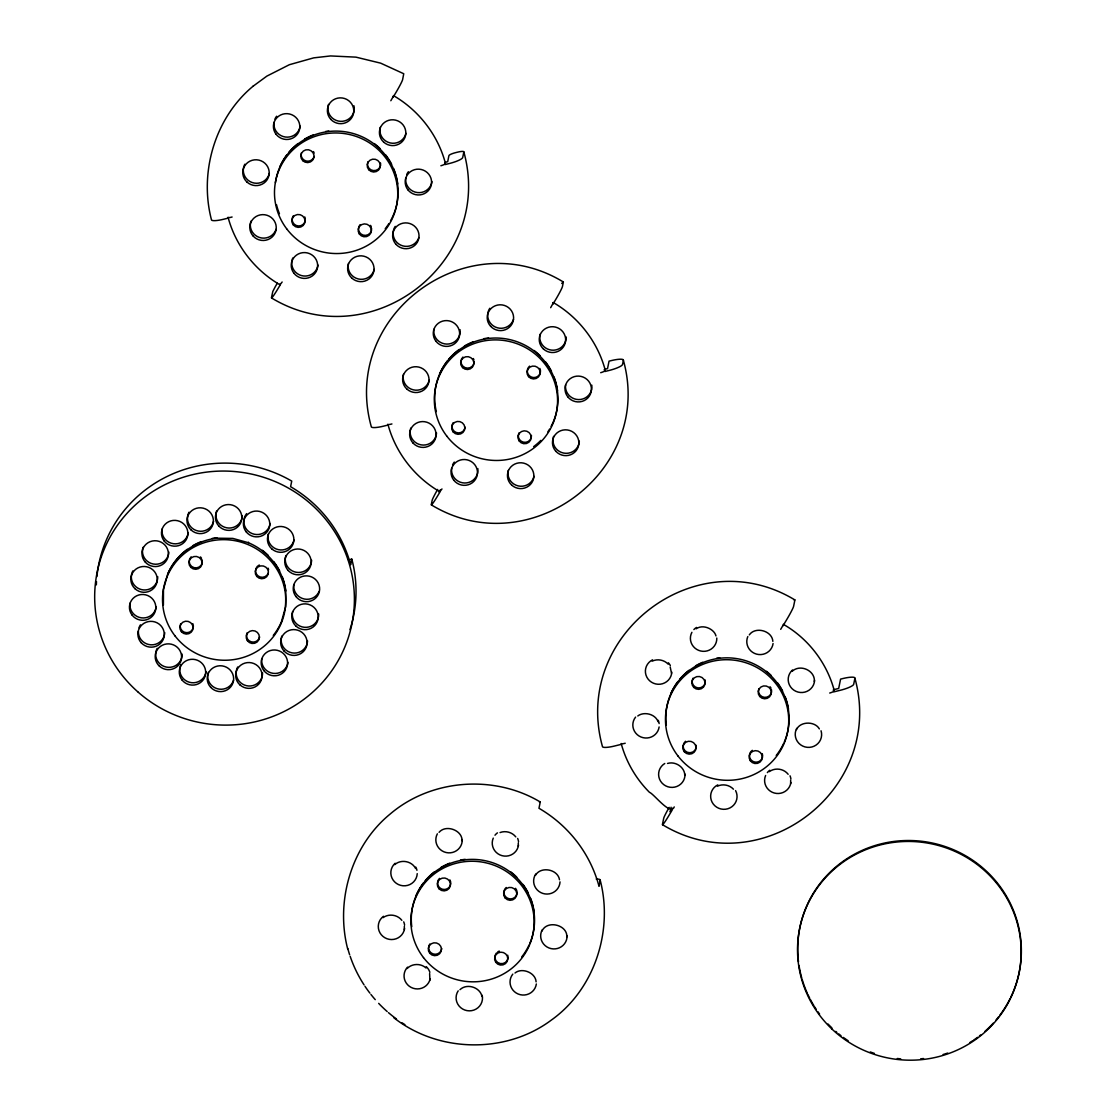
<?xml version="1.0" encoding="UTF-8"?>
<svg xmlns="http://www.w3.org/2000/svg" width="1116" height="1116" viewBox="0 0 1116 1116"><rect width="100%" height="100%" fill="white"/><g stroke="black" fill="none" stroke-linecap="round" stroke-linejoin="round"><path stroke-width="1.5" d="M163.396 605.137L163.466 589.401L167.777 573.791A61.687 60.236 11.5 0 1 187.307 549.295M282.25 576.749A61.687 60.236 11.5 0 1 285.766 590.545L285.612 606.755L281.385 621.905A61.687 60.236 11.5 0 1 273.281 635.423M404.327 929.712L404.341 926.336M518.27 846.291L518.284 842.915M790.644 783.683L790.658 780.307M429.897 980.197L429.618 973.515M167.693 574.266A61.687 60.236 11.5 0 1 216.741 538.205L216.839 537.745A61.687 60.236 11.5 0 0 212.082 538.47M285.668 591.02A61.687 60.236 11.5 0 0 248.352 542.697L248.45 542.223M348.471 559.925L351.791 559.116L350.647 564.724A130 126.917 11.5 0 0 290.592 486.702L291.736 481.094A130 126.917 11.5 0 0 96.897 576.595M445.563 162.225L447.697 161.694L448.925 155.626A6.612 1.283 -15 0 1 453.947 153.101A14.996 2.916 -15 0 1 459.374 151.762A6.612 1.283 -15 0 1 463.838 151.943L462.694 157.551A13.225 2.581 -15 0 1 449.343 163.508L445.089 164.568M605.388 369.159L607.523 368.629L609.043 361.152L611.163 360.635A13.225 2.581 -15 0 1 623.384 360.287L622.519 364.486A13.225 2.581 -15 0 1 609.169 370.442L604.914 371.502M596.237 879.059A15.861 3.083 -15 0 1 600.255 880.329L599.027 886.313A130 126.917 11.5 0 0 538.972 808.277L540.186 802.306A15.861 1.13 -59.8 0 0 539.46 802.404M671.093 807.231L670.144 811.904L672.362 808.207M280.214 283.869L280.088 284.231A12.82 0.99 -58 0 0 280.018 284.817C254.755 270.225 235.56 245.492 228.069 217.257A12.82 2.455 -16.9 0 0 228.166 217.467A4.408 0.837 -16.9 0 0 232.1 217.006M393.237 96.548L390.823 100.733M440.318 490.217L440.039 490.803A12.82 0.99 -58 0 0 439.844 491.751C414.594 477.16 395.385 452.426 387.908 424.192M279.795 285.64L277.577 289.323A13.225 0.935 -59.8 0 1 271.481 297.623L272.806 291.457L275.359 286.547A14.996 1.06 -59.8 0 1 277.34 283.213M393.181 97.12L395.399 93.423A13.225 0.935 -59.8 0 0 402.639 79.529L403.741 73.74L380.654 63.152L355.934 57.139L330.531 55.94L313.708 57.865L289.351 64.714L266.864 76.111L253.123 86.197M438.993 492.086L440.109 490.231M439.62 492.575L437.402 496.257A13.225 0.935 -59.8 0 1 431.306 504.558L432.157 500.345A13.225 0.935 -59.8 0 1 437.653 489.422M553.006 304.054L555.224 300.357A13.225 0.935 -59.8 0 0 562.464 286.463L563.315 282.264A13.225 0.935 -59.8 0 0 561.766 283.52M671.888 810.551L668.568 816.089A13.225 0.935 -59.8 0 1 662.458 824.375L663.699 818.307A13.225 0.935 -59.8 0 1 669.195 807.37M783.041 625.727L786.375 620.189A13.225 0.935 -59.8 0 0 793.615 606.281L794.857 600.213A13.225 0.935 -59.8 0 0 794.243 600.296M550.662 307.681L553.187 303.12A12.82 0.99 -58 0 0 553.285 302.645L553.076 302.673M780.698 629.34L783.111 625.155A12.82 0.99 -58 0 0 783.334 624.318C808.165 638.478 826.872 662.834 834.224 690.441A12.82 2.455 -16.9 0 1 833.945 691.195A4.408 0.837 -16.9 0 1 829.718 693.036M282.139 282.013L280.018 284.817M441.978 488.947L439.844 491.751M674.245 806.924C670.507 816.27 654.032 793.908 649.442 792.304C636.008 778.842 626.118 761.879 621.18 743.493M541.93 931.107C547.133 919.626 567.584 924.941 566.816 936.84M796.489 729.585C800.214 721.159 814.917 721.02 819.353 728.901M535.485 875.279C540.716 865.988 557.916 869.183 559.493 879.743M253.346 86.002C215.095 117.459 199.025 172.045 211.412 219.601A13.225 2.581 -15 0 0 223.632 219.238L227.887 218.192M563.245 281.916C465.414 222.475 340.519 316.093 371.251 426.535A13.225 2.581 -15 0 0 383.458 426.173L387.712 425.126M271.551 297.972C370.359 357.734 494.528 262.818 463.838 151.943M431.39 504.906C529.207 564.333 654.102 470.715 623.384 360.287M540.088 801.888C493.928 774.337 431.027 779.038 390.07 814.108C351.401 845.747 335.288 900.877 347.648 948.823M794.773 599.864C695.645 539.977 571.713 635.325 602.403 746.353A13.225 2.581 -15 0 0 614.609 746.004L620.998 744.428M393.725 1017.653C438.351 1052.862 505.925 1054.188 551.485 1019.982C594.493 989.334 613.381 930.883 600.241 880.329M662.541 824.724C761.67 884.611 885.602 789.249 854.912 678.235L853.684 684.303A13.225 2.581 -15 0 1 840.32 690.274L833.945 691.836M749.296 634.892C755.379 626.104 772.244 630.749 772.844 641.379M439.09 832.313C445.968 824.068 462.666 830.374 461.996 840.78M637.794 715.97C643.667 711.394 655.19 713.682 658.119 721.759M515.006 972.999C521.925 967.237 535.624 972.636 536.099 981.843M407.117 968.548C412.027 963.373 420.802 963.178 426.033 967.99M973.612 1040.126L974.408 1039.582A111.935 109.27 11.5 0 0 977.546 1037.336M394.729 864.635C400.979 858.999 411.818 861.022 415.626 868.513M792.081 671.344C800.367 663.629 815.391 670.73 814.331 681.569M459.987 989.669C467.185 982.805 480.424 987.646 481.959 996.518M383.067 917.645C388.814 913.418 397.491 914.66 401.83 920.309M769.384 771.616C775.132 767.376 783.809 768.631 788.147 774.281M696.147 628.796C703.345 623.718 714.491 629.382 715.956 635.925M652.149 661.174C657.464 658.607 664.16 659.849 668.191 664.16M717.407 786.208C722.722 783.641 729.418 784.883 733.449 789.193M500.052 832.55C505.562 830.443 512.132 832.243 515.787 836.888M834.419 689.507L838.674 688.46L840.585 679.114L842.706 678.584A13.225 2.581 -15 0 1 854.912 678.235M667.535 763.442C675.905 760.945 684.903 767.696 684.764 775.313M216.741 538.205L232.826 538.414L248.352 542.697M553.257 302.534C578.52 317.139 597.716 341.859 605.207 370.094A12.82 2.455 -16.9 0 1 604.914 370.847A4.408 0.837 -16.9 0 1 600.701 372.688M831.852 1027.822L831.099 1027.125A111.935 109.27 11.5 0 1 828.03 1024.028M670.186 666.991L671.539 673.325M445.382 163.159C437.89 134.924 418.681 110.191 393.432 95.599A12.82 0.99 -58 0 1 393.362 96.185M672.111 809.728L672.083 809.616A12.82 0.99 -58 0 1 672.306 808.779M566.119 336.906A13.225 12.904 11.5 0 1 551.722 350.145A13.225 12.904 11.5 0 1 540.046 334.326M436.328 411.595A61.687 60.236 11.5 0 1 503.804 338.539A61.687 60.236 11.5 0 1 551.123 426.396M549.56 429.158A61.687 60.236 11.5 0 1 547.858 431.836M540.855 440.388A61.687 60.236 11.5 0 1 533.629 446.637M436.537 432.896A13.225 12.904 11.5 0 1 420.997 444.852A13.225 12.904 11.5 0 1 410.758 428.112M429.186 380.263A13.225 12.904 11.5 0 1 413.394 389.861A13.225 12.904 11.5 0 1 403.42 374.32M439.565 374.027A61.687 60.236 11.5 0 1 447.669 360.51M448.66 359.282A61.687 60.236 11.5 0 1 459.095 349.531M464.409 346.03A61.687 60.236 11.5 0 1 473.058 341.845M483.856 338.706A61.687 60.236 11.5 0 1 488.613 337.967M534.132 350.508A61.687 60.236 11.5 0 1 540.172 355.795M545.459 361.793A61.687 60.236 11.5 0 1 551.443 371.21M554.038 376.985A61.687 60.236 11.5 0 1 557.554 390.781M539.851 368.392A6.612 6.459 11.5 0 1 537.215 376.706A6.612 6.459 11.5 0 1 528.496 374.781A6.612 6.459 11.5 0 1 529.612 366.132M531.467 435.477A6.612 6.459 11.5 0 1 523.627 442.215A6.612 6.459 11.5 0 1 518.94 433.008M460.029 329.652A13.225 12.904 11.5 0 1 446.874 344.091A13.225 12.904 11.5 0 1 433.845 329.318M591.801 385.16A13.225 12.904 11.5 0 1 578.646 399.584A13.225 12.904 11.5 0 1 565.603 384.811M474.16 361.765A6.612 6.459 11.5 0 1 465.009 367.61A6.612 6.459 11.5 0 1 462.917 357.05M473.296 358.529A6.612 6.459 11.5 0 1 473.951 360.091M465.121 427.177A6.612 6.459 11.5 0 1 456.207 432.478A6.612 6.459 11.5 0 1 453.194 422.643M604.105 369.787A4.408 0.837 -16.9 0 1 605.207 370.094M513.472 319.427A13.225 12.904 11.5 0 1 495.253 327.002A13.225 12.904 11.5 0 1 489.771 308.281M579.33 441.141A13.225 12.904 11.5 0 1 563.789 453.096A13.225 12.904 11.5 0 1 553.564 436.356M534.02 476.309A13.225 12.904 11.5 0 1 518.229 485.92A13.225 12.904 11.5 0 1 508.254 470.38M477.843 468.58A13.225 12.904 11.5 0 1 464.688 483.005A13.225 12.904 11.5 0 1 451.659 468.232M452.566 464.981A13.225 12.904 11.5 0 1 454.296 462.094M391.925 423.94A4.408 0.837 -16.9 0 1 389.01 424.512M275.415 182.703A61.687 60.236 11.5 0 1 355.767 134.297A61.687 60.236 11.5 0 1 390.53 220.842M388.898 223.577A61.687 60.236 11.5 0 1 385.229 228.724M279.446 213.7A61.687 60.236 11.5 0 1 276.489 204.646M380.556 163.062A6.612 6.459 11.5 0 1 373.511 170.595A6.612 6.459 11.5 0 1 367.834 161.918M279.739 167.093A61.687 60.236 11.5 0 1 286.868 154.803M288.835 152.348A61.687 60.236 11.5 0 1 298 143.546M304.584 139.095A61.687 60.236 11.5 0 1 313.233 134.91M325.621 131.479A61.687 60.236 11.5 0 1 328.788 131.032M374.306 143.573A61.687 60.236 11.5 0 1 380.347 148.86M385.634 154.859A61.687 60.236 11.5 0 1 391.618 164.275M393.627 168.586A61.687 60.236 11.5 0 1 397.715 183.847M405.973 133.32A13.225 12.904 11.5 0 1 390.181 142.932A13.225 12.904 11.5 0 1 380.207 127.391M371.628 228.543A6.612 6.459 11.5 0 1 362.965 235.058A6.612 6.459 11.5 0 1 360.05 224.679M370.512 225.376A6.612 6.459 11.5 0 1 371.293 226.883M269.361 173.315A13.225 12.904 11.5 0 1 251.909 182.438A13.225 12.904 11.5 0 1 244.795 164.233M300.19 126.094A13.225 12.904 11.5 0 1 285.319 137.017A13.225 12.904 11.5 0 1 274.02 122.369M274.927 119.133A13.225 12.904 11.5 0 1 276.656 116.231M431.948 181.587A13.225 12.904 11.5 0 1 417.091 192.524A13.225 12.904 11.5 0 1 405.778 177.876M406.684 174.626A13.225 12.904 11.5 0 1 408.414 171.725M314.112 156.491A6.612 6.459 11.5 0 1 305.993 160.955A6.612 6.459 11.5 0 1 301.362 152.99M313.47 151.581A6.612 6.459 11.5 0 1 314.126 153.157M305.296 220.243A6.612 6.459 11.5 0 1 296.382 225.544A6.612 6.459 11.5 0 1 293.369 215.709M304.752 216.936A6.612 6.459 11.5 0 1 305.24 218.555M276.098 229.268A13.225 12.904 11.5 0 1 259.484 237.485A13.225 12.904 11.5 0 1 250.933 221.163M353.967 105.811A13.225 12.904 11.5 0 1 340.422 121.337A13.225 12.904 11.5 0 1 328.481 104.388M418.891 237.513A13.225 12.904 11.5 0 1 400.686 245.101A13.225 12.904 11.5 0 1 395.204 226.381M374.195 269.375A13.225 12.904 11.5 0 1 358.403 278.986A13.225 12.904 11.5 0 1 348.429 263.446M318.004 265.008A13.225 12.904 11.5 0 1 301.446 275.582A13.225 12.904 11.5 0 1 292.741 258.047M440.876 165.754A4.408 0.837 -16.9 0 0 445.089 163.912A12.82 2.455 -16.9 0 0 445.284 162.964A4.408 0.837 -16.9 0 0 444.907 162.852M833.122 690.134A4.408 0.837 -16.9 0 1 834.224 690.441M783.683 743.382A61.687 60.236 11.5 0 1 776.22 755.476M666.336 725.191A61.687 60.236 11.5 0 1 735.765 658.468A61.687 60.236 11.5 0 1 784.311 741.959M670.716 693.845A61.687 60.236 11.5 0 1 677.858 681.569M679.811 679.114A61.687 60.236 11.5 0 1 688.977 670.298M695.561 665.847A61.687 60.236 11.5 0 1 702.731 662.262M716.598 658.245A61.687 60.236 11.5 0 1 719.764 657.798M766.539 671.316A61.687 60.236 11.5 0 1 771.323 675.612M777.573 682.88A61.687 60.236 11.5 0 1 782.609 691.041M785.19 696.803A61.687 60.236 11.5 0 1 788.482 709.051M762.27 753.649A6.612 6.459 11.5 0 1 758.727 761.628A6.612 6.459 11.5 0 1 750.259 758.796A6.612 6.459 11.5 0 1 752.323 750.329M771.533 689.827A6.612 6.459 11.5 0 1 764.502 697.347A6.612 6.459 11.5 0 1 758.824 688.684M770.082 686.786A6.612 6.459 11.5 0 1 771.017 688.209M814.582 680.355A13.225 12.904 11.5 0 1 795.764 691.25A13.225 12.904 11.5 0 1 792.513 669.977M696.231 745.307A6.612 6.459 11.5 0 1 687.358 752.296A6.612 6.459 11.5 0 1 685.531 741.247M716.793 638.031A13.225 12.904 11.5 0 1 700.681 651.005A13.225 12.904 11.5 0 1 691.906 632.312M693.887 629.563A13.225 12.904 11.5 0 1 696.537 627.443M705.103 679.909A6.612 6.459 11.5 0 1 697.835 687.888A6.612 6.459 11.5 0 1 693.008 678.193M735.583 790.588A13.225 12.904 11.5 0 1 729.906 807.942A13.225 12.904 11.5 0 1 712.106 802.209A13.225 12.904 11.5 0 1 717.797 784.869M790.895 782.456A13.225 12.904 11.5 0 1 774.337 793.03A13.225 12.904 11.5 0 1 765.618 775.494M767.362 772.607A13.225 12.904 11.5 0 1 769.803 770.249M790.03 775.815A13.225 12.904 11.5 0 1 790.909 779.094M685.015 774.099A13.225 12.904 11.5 0 1 665.666 785.859A13.225 12.904 11.5 0 1 664.759 763.497M821.041 730.771A13.225 12.904 11.5 0 1 807.217 747.329A13.225 12.904 11.5 0 1 796.74 728.357M773.081 643.541A13.225 12.904 11.5 0 1 756.522 654.115A13.225 12.904 11.5 0 1 747.804 636.58M659.124 726.962A13.225 12.904 11.5 0 1 640.933 736.978A13.225 12.904 11.5 0 1 635.59 717.1M658.259 720.322A13.225 12.904 11.5 0 1 659.138 723.587M671.79 672.111A13.225 12.904 11.5 0 1 651.451 682.169A13.225 12.904 11.5 0 1 652.539 659.835M668.372 662.778A13.225 12.904 11.5 0 1 670.339 665.555M625.211 743.242A4.408 0.837 -16.9 0 1 622.282 743.8M202.163 559.855A6.612 6.459 11.5 0 1 194.044 567.667A6.612 6.459 11.5 0 1 191.129 556.814M200.475 556.94A6.612 6.459 11.5 0 1 201.508 558.293M192.803 623.635A6.612 6.459 11.5 0 1 186.972 632.688A6.612 6.459 11.5 0 1 180.597 623.886M351.791 559.116A130 126.917 11.5 0 1 349.964 629.633M96.339 584.896A130 126.917 11.5 0 1 96.492 581.575M294.024 540.018A13.225 12.904 11.5 0 1 278.233 549.63A13.225 12.904 11.5 0 1 268.259 534.09M270.142 523.488A13.225 12.904 11.5 0 1 251.951 533.504A13.225 12.904 11.5 0 1 246.608 513.625M242.298 515.871A13.225 12.904 11.5 0 1 226.757 527.826A13.225 12.904 11.5 0 1 216.518 511.086M268.314 573.094A6.612 6.459 11.5 0 1 257.67 575.605A6.612 6.459 11.5 0 1 259.289 565.003M268.077 568.156A6.612 6.459 11.5 0 1 268.607 569.774M213.547 521.339A13.225 12.904 11.5 0 1 196.095 530.449A13.225 12.904 11.5 0 1 188.967 512.258M192.636 545.794A61.687 60.236 11.5 0 1 201.271 541.609M262.344 550.286A61.687 60.236 11.5 0 1 268.384 555.559M273.685 561.557A61.687 60.236 11.5 0 1 279.67 570.987M287.956 662.402A13.225 12.904 11.5 0 1 273.085 673.339A13.225 12.904 11.5 0 1 261.786 658.691M318.688 614.037A13.225 12.904 11.5 0 1 304.291 627.29A13.225 12.904 11.5 0 1 292.615 611.47M259.582 636.929A6.612 6.459 11.5 0 1 251.016 641.756A6.612 6.459 11.5 0 1 247.152 632.772M307.556 640.905A13.225 12.904 11.5 0 1 292.015 652.86A13.225 12.904 11.5 0 1 281.776 636.12M233.495 680.397A13.225 12.904 11.5 0 1 216.895 688.614A13.225 12.904 11.5 0 1 208.329 672.292M262.553 672.725A13.225 12.904 11.5 0 1 246.455 685.684A13.225 12.904 11.5 0 1 237.666 666.991M182.075 654.046A13.225 12.904 11.5 0 1 165.963 667.005A13.225 12.904 11.5 0 1 157.189 648.312M206.055 671.72A13.225 12.904 11.5 0 1 189.497 682.295A13.225 12.904 11.5 0 1 180.778 664.759M319.092 591.536A13.225 12.904 11.5 0 1 293.829 584.575M311.643 560.302A13.225 12.904 11.5 0 1 296.117 572.257A13.225 12.904 11.5 0 1 285.877 555.517M168.851 552.057A13.225 12.904 11.5 0 1 153.311 564.012A13.225 12.904 11.5 0 1 143.071 547.272M157.719 576.665A13.225 12.904 11.5 0 1 141.62 589.639A13.225 12.904 11.5 0 1 132.832 570.932M164.749 632.66A13.225 12.904 11.5 0 1 150.925 644.825A13.225 12.904 11.5 0 1 138.37 631.182M138.984 627.876A13.225 12.904 11.5 0 1 140.449 624.834M156.198 606.909A13.225 12.904 11.5 0 1 141.327 617.832A13.225 12.904 11.5 0 1 130.014 603.198M188.241 532.792A13.225 12.904 11.5 0 1 173.371 543.715A13.225 12.904 11.5 0 1 162.057 529.082M1010.845 997.118A111.935 109.27 11.5 0 0 1017.778 978.355L1018.141 976.974A111.935 109.27 11.5 0 0 1019.48 970.92L1019.647 969.985A111.935 109.27 11.5 0 0 956.872 851.229L955.993 850.824A111.935 109.27 11.5 0 0 879.743 844.198L878.334 844.575A111.935 109.27 11.5 0 0 872.293 846.416L871.373 846.737A111.935 109.27 11.5 0 0 798.135 958.323L798.219 959.272A111.935 109.27 11.5 0 0 798.498 961.797M1010.217 998.415A111.935 109.27 11.5 0 1 999.671 1015.462M998.792 1016.606A111.935 109.27 11.5 0 1 996.072 1019.954M993.226 1023.205A111.935 109.27 11.5 0 1 985.023 1031.282M980.601 1034.992A111.935 109.27 11.5 0 1 979.457 1035.885M972.399 1040.921A111.935 109.27 11.5 0 1 969.957 1042.484M947.707 1053.058A111.935 109.27 11.5 0 1 943.076 1054.536M923.56 1058.526A111.935 109.27 11.5 0 1 920.658 1058.833M900.682 1058.847A111.935 109.27 11.5 0 1 897.278 1058.498M874.442 1053.42A111.935 109.27 11.5 0 1 870.299 1051.956M848.16 1040.754A111.935 109.27 11.5 0 1 843.347 1037.434M841.004 1035.69A111.935 109.27 11.5 0 1 838.716 1033.89M836.847 1032.342A111.935 109.27 11.5 0 1 835.745 1031.393M819.59 1014.053A111.935 109.27 11.5 0 1 817.888 1011.71M816.242 1009.338A111.935 109.27 11.5 0 1 814.666 1006.911M813.899 1005.683A111.935 109.27 11.5 0 1 810.314 999.406M809.644 998.123A111.935 109.27 11.5 0 1 807.747 994.23M807.147 992.919A111.935 109.27 11.5 0 1 804.427 986.251M803.938 984.898A111.935 109.27 11.5 0 1 802.153 979.43M801.762 978.048A111.935 109.27 11.5 0 1 799 965.438M518.521 845.077A13.225 12.904 11.5 0 1 501.963 855.651A13.225 12.904 11.5 0 1 493.258 838.116M494.988 835.214A13.225 12.904 11.5 0 1 497.443 832.857M517.657 838.437A13.225 12.904 11.5 0 1 518.535 841.701M462.233 839.567A13.225 12.904 11.5 0 1 446.135 852.526A13.225 12.904 11.5 0 1 437.346 833.833M404.899 1024.628A130 126.917 11.5 0 1 402.025 1022.814M396.445 1018.964A130 126.917 11.5 0 1 388.48 1012.672M387.196 1011.57A130 126.917 11.5 0 1 378.673 1003.368M375.255 999.643A130 126.917 11.5 0 1 370.93 994.468M369.898 993.128A130 126.917 11.5 0 1 364.988 986.307M364.067 984.898A130 126.917 11.5 0 1 350.173 956.342M349.643 954.752A130 126.917 11.5 0 1 347.746 948.349M482.196 995.305A13.225 12.904 11.5 0 1 466.948 1010.622A13.225 12.904 11.5 0 1 458.188 990.841M430.134 978.983A13.225 12.904 11.5 0 1 411.106 987.395A13.225 12.904 11.5 0 1 407.563 967.153M426.214 966.609A13.225 12.904 11.5 0 1 429.869 972.301M536.336 983.991A13.225 12.904 11.5 0 1 518.145 994.007A13.225 12.904 11.5 0 1 512.802 974.128M567.067 935.627A13.225 12.904 11.5 0 1 550.955 948.586A13.225 12.904 11.5 0 1 542.181 929.893M560.023 881.891A13.225 12.904 11.5 0 1 542.808 893.414A13.225 12.904 11.5 0 1 535.722 874.065M417.231 873.647A13.225 12.904 11.5 0 1 398.412 884.542A13.225 12.904 11.5 0 1 395.148 863.268M415.78 867.09A13.225 12.904 11.5 0 1 416.938 870.285M404.578 928.498A13.225 12.904 11.5 0 1 384.839 937.733A13.225 12.904 11.5 0 1 383.485 916.278M403.713 921.858A13.225 12.904 11.5 0 1 404.592 925.122M515.522 888.322A6.612 6.459 11.5 0 1 514.755 897.417A6.612 6.459 11.5 0 1 505.45 896.58A6.612 6.459 11.5 0 1 506.218 887.485M529.124 944.917A61.687 60.236 11.5 0 1 521.66 957.012M411.776 926.726A61.687 60.236 11.5 0 1 481.205 860.004A61.687 60.236 11.5 0 1 529.765 943.48M416.156 895.381A61.687 60.236 11.5 0 1 423.299 883.091M425.266 880.636A61.687 60.236 11.5 0 1 434.431 871.833M441.015 867.383A61.687 60.236 11.5 0 1 449.65 863.198M460.462 860.059A61.687 60.236 11.5 0 1 465.219 859.32M510.723 871.861A61.687 60.236 11.5 0 1 516.764 877.148M523.013 884.416A61.687 60.236 11.5 0 1 528.049 892.563M530.63 898.338A61.687 60.236 11.5 0 1 534.145 912.135M507.71 955.17A6.612 6.459 11.5 0 1 500.233 963.568A6.612 6.459 11.5 0 1 496.48 952.966M497.778 951.85A6.612 6.459 11.5 0 1 499.312 951.111M441.727 948.53A6.612 6.459 11.5 0 1 432.813 953.831A6.612 6.459 11.5 0 1 429.8 943.997M449.887 879.882A6.612 6.459 11.5 0 1 447.921 888.364A6.612 6.459 11.5 0 1 439.09 887.108A6.612 6.459 11.5 0 1 439.509 878.404M453.152 431.906A6.612 6.459 11.5 0 0 464.437 430.218A6.612 6.459 11.5 0 0 457.211 421.485A6.612 6.459 11.5 0 0 453.152 431.906M413.087 443.094A13.225 12.904 11.5 0 0 435.449 438.546A13.225 12.904 11.5 0 0 420.062 421.848A13.225 12.904 11.5 0 0 413.087 443.094M446.888 436.23A61.687 60.236 11.5 0 0 552.783 423.996A61.687 60.236 11.5 0 0 488.138 340.31A61.687 60.236 11.5 0 0 446.888 436.23M543.478 349.029A13.225 12.904 11.5 0 0 565.324 342.598A13.225 12.904 11.5 0 0 548.528 327.253A13.225 12.904 11.5 0 0 543.478 349.029M406.866 389.038A13.225 12.904 11.5 0 0 428.711 382.593A13.225 12.904 11.5 0 0 411.916 367.262A13.225 12.904 11.5 0 0 406.866 389.038M528.565 376.622A6.612 6.459 11.5 0 0 539.809 374.739A6.612 6.459 11.5 0 0 532.416 366.132A6.612 6.459 11.5 0 0 528.565 376.622M519.121 440.862A6.612 6.459 11.5 0 0 530.532 440.164A6.612 6.459 11.5 0 0 524.115 430.832A6.612 6.459 11.5 0 0 519.121 440.862M567.709 396.738A13.225 12.904 11.5 0 0 590.406 394.115A13.225 12.904 11.5 0 0 576.553 376.176A13.225 12.904 11.5 0 0 567.709 396.738M435.951 341.231A13.225 12.904 11.5 0 0 458.634 338.608A13.225 12.904 11.5 0 0 444.782 320.683A13.225 12.904 11.5 0 0 435.951 341.231M490.635 326.304A13.225 12.904 11.5 0 0 512.983 321.757A13.225 12.904 11.5 0 0 497.61 305.059A13.225 12.904 11.5 0 0 490.635 326.304M462.582 367.582A6.612 6.459 11.5 0 0 473.644 364.834A6.612 6.459 11.5 0 0 465.595 356.813A6.612 6.459 11.5 0 0 462.582 367.582M555.894 451.338A13.225 12.904 11.5 0 0 578.241 446.791A13.225 12.904 11.5 0 0 562.855 430.092A13.225 12.904 11.5 0 0 555.894 451.338M511.7 485.097A13.225 12.904 11.5 0 0 533.546 478.652A13.225 12.904 11.5 0 0 516.75 463.307A13.225 12.904 11.5 0 0 511.7 485.097M453.752 480.159A13.225 12.904 11.5 0 0 476.448 477.536A13.225 12.904 11.5 0 0 462.596 459.597A13.225 12.904 11.5 0 0 453.752 480.159M368.726 169.688A6.612 6.459 11.5 0 0 379.984 167.805A6.612 6.459 11.5 0 0 372.591 159.197A6.612 6.459 11.5 0 0 368.726 169.688M287.049 229.296A61.687 60.236 11.5 0 0 392.958 217.062A61.687 60.236 11.5 0 0 328.313 133.376A61.687 60.236 11.5 0 0 287.049 229.296M383.653 142.095A13.225 12.904 11.5 0 0 405.499 135.664A13.225 12.904 11.5 0 0 388.703 120.319A13.225 12.904 11.5 0 0 383.653 142.095M359.296 233.928A6.612 6.459 11.5 0 0 370.707 233.23A6.612 6.459 11.5 0 0 364.29 223.898A6.612 6.459 11.5 0 0 359.296 233.928M247.041 182.103A13.225 12.904 11.5 0 0 268.886 175.658A13.225 12.904 11.5 0 0 252.09 160.313A13.225 12.904 11.5 0 0 247.041 182.103M407.884 189.79A13.225 12.904 11.5 0 0 430.567 187.167A13.225 12.904 11.5 0 0 416.714 169.241A13.225 12.904 11.5 0 0 407.884 189.79M276.112 134.297A13.225 12.904 11.5 0 0 298.809 131.674A13.225 12.904 11.5 0 0 284.957 113.734A13.225 12.904 11.5 0 0 276.112 134.297M253.262 236.16A13.225 12.904 11.5 0 0 275.624 231.612A13.225 12.904 11.5 0 0 260.237 214.9A13.225 12.904 11.5 0 0 253.262 236.16M330.81 119.37A13.225 12.904 11.5 0 0 353.158 114.822A13.225 12.904 11.5 0 0 337.771 98.124A13.225 12.904 11.5 0 0 330.81 119.37M396.068 244.404A13.225 12.904 11.5 0 0 418.416 239.856A13.225 12.904 11.5 0 0 403.029 223.158A13.225 12.904 11.5 0 0 396.068 244.404M293.327 224.972A6.612 6.459 11.5 0 0 304.612 223.284A6.612 6.459 11.5 0 0 297.386 214.551A6.612 6.459 11.5 0 0 293.327 224.972M302.757 160.648A6.612 6.459 11.5 0 0 313.819 157.9A6.612 6.459 11.5 0 0 305.77 149.879A6.612 6.459 11.5 0 0 302.757 160.648M351.875 278.149A13.225 12.904 11.5 0 0 373.72 271.718A13.225 12.904 11.5 0 0 356.911 256.373A13.225 12.904 11.5 0 0 351.875 278.149M293.926 273.225A13.225 12.904 11.5 0 0 316.623 270.602A13.225 12.904 11.5 0 0 302.771 252.662A13.225 12.904 11.5 0 0 293.926 273.225M678.04 756.062A61.687 60.236 11.5 0 0 783.934 743.828A61.687 60.236 11.5 0 0 719.29 660.128A61.687 60.236 11.5 0 0 678.04 756.062M750.273 760.68A6.612 6.459 11.5 0 0 761.684 759.982A6.612 6.459 11.5 0 0 755.267 750.663A6.612 6.459 11.5 0 0 750.273 760.68M759.717 696.454A6.612 6.459 11.5 0 0 770.975 694.557A6.612 6.459 11.5 0 0 763.581 685.949A6.612 6.459 11.5 0 0 759.717 696.454M684.303 751.724A6.612 6.459 11.5 0 0 695.603 750.036A6.612 6.459 11.5 0 0 688.363 741.303A6.612 6.459 11.5 0 0 684.303 751.724M693.747 687.4A6.612 6.459 11.5 0 0 704.81 684.652A6.612 6.459 11.5 0 0 696.747 676.645A6.612 6.459 11.5 0 0 693.747 687.4M181.378 631.67A6.612 6.459 11.5 0 0 192.663 629.982A6.612 6.459 11.5 0 0 185.437 621.249A6.612 6.459 11.5 0 0 181.378 631.67M190.808 567.346A6.612 6.459 11.5 0 0 201.87 564.598A6.612 6.459 11.5 0 0 193.807 556.591A6.612 6.459 11.5 0 0 190.808 567.346M138.342 692.311A130 126.917 11.5 0 0 351.763 624.737A130 126.917 11.5 0 0 183.498 477.188A130 126.917 11.5 0 0 138.342 692.311M271.704 548.807A13.225 12.904 11.5 0 0 293.55 542.362A13.225 12.904 11.5 0 0 276.74 527.017A13.225 12.904 11.5 0 0 271.704 548.807M246.064 531.69A13.225 12.904 11.5 0 0 268.761 529.068A13.225 12.904 11.5 0 0 254.908 511.142A13.225 12.904 11.5 0 0 246.064 531.69M256.778 576.4A6.612 6.459 11.5 0 0 268.035 574.503A6.612 6.459 11.5 0 0 260.642 565.896A6.612 6.459 11.5 0 0 256.778 576.4M175.1 636.008A61.687 60.236 11.5 0 0 280.995 623.774A61.687 60.236 11.5 0 0 216.364 540.074A61.687 60.236 11.5 0 0 175.1 636.008M218.862 526.068A13.225 12.904 11.5 0 0 241.209 521.521A13.225 12.904 11.5 0 0 225.823 504.823A13.225 12.904 11.5 0 0 218.862 526.068M191.227 530.114A13.225 12.904 11.5 0 0 213.072 523.669A13.225 12.904 11.5 0 0 196.263 508.338A13.225 12.904 11.5 0 0 191.227 530.114M247.347 640.626A6.612 6.459 11.5 0 0 258.759 639.928A6.612 6.459 11.5 0 0 252.342 630.61A6.612 6.459 11.5 0 0 247.347 640.626M263.878 670.618A13.225 12.904 11.5 0 0 286.575 667.996A13.225 12.904 11.5 0 0 272.723 650.056A13.225 12.904 11.5 0 0 263.878 670.618M284.106 651.102A13.225 12.904 11.5 0 0 306.468 646.555A13.225 12.904 11.5 0 0 291.081 629.856A13.225 12.904 11.5 0 0 284.106 651.102M296.047 626.174A13.225 12.904 11.5 0 0 317.893 619.729A13.225 12.904 11.5 0 0 301.097 604.398A13.225 12.904 11.5 0 0 296.047 626.174M295.921 596.502A13.225 12.904 11.5 0 0 318.618 593.879A13.225 12.904 11.5 0 0 304.766 575.94A13.225 12.904 11.5 0 0 295.921 596.502M210.659 687.289A13.225 12.904 11.5 0 0 233.021 682.741A13.225 12.904 11.5 0 0 217.634 666.029A13.225 12.904 11.5 0 0 210.659 687.289M239.926 684.861A13.225 12.904 11.5 0 0 261.772 678.416A13.225 12.904 11.5 0 0 244.962 663.085A13.225 12.904 11.5 0 0 239.926 684.861M159.435 666.168A13.225 12.904 11.5 0 0 181.28 659.737A13.225 12.904 11.5 0 0 164.484 644.392A13.225 12.904 11.5 0 0 159.435 666.168M181.978 679.923A13.225 12.904 11.5 0 0 204.674 677.3A13.225 12.904 11.5 0 0 190.822 659.361A13.225 12.904 11.5 0 0 181.978 679.923M141.314 642.858A13.225 12.904 11.5 0 0 163.661 638.31A13.225 12.904 11.5 0 0 148.275 621.612A13.225 12.904 11.5 0 0 141.314 642.858M288.207 570.499A13.225 12.904 11.5 0 0 310.555 565.952A13.225 12.904 11.5 0 0 295.182 549.253A13.225 12.904 11.5 0 0 288.207 570.499M135.092 588.802A13.225 12.904 11.5 0 0 156.938 582.357A13.225 12.904 11.5 0 0 140.128 567.026A13.225 12.904 11.5 0 0 135.092 588.802M145.401 562.255A13.225 12.904 11.5 0 0 167.763 557.707A13.225 12.904 11.5 0 0 152.376 541.009A13.225 12.904 11.5 0 0 145.401 562.255M164.164 540.995A13.225 12.904 11.5 0 0 186.86 538.372A13.225 12.904 11.5 0 0 173.008 520.447A13.225 12.904 11.5 0 0 164.164 540.995M132.12 615.111A13.225 12.904 11.5 0 0 154.817 612.489A13.225 12.904 11.5 0 0 140.965 594.563A13.225 12.904 11.5 0 0 132.12 615.111M831.964 1029.064A111.935 109.27 11.5 0 0 1017.945 977.909A111.935 109.27 11.5 0 0 878.139 845.51A111.935 109.27 11.5 0 0 831.964 1029.064M505.157 897.975A6.612 6.459 11.5 0 0 516.415 896.092A6.612 6.459 11.5 0 0 509.022 887.485A6.612 6.459 11.5 0 0 505.157 897.975M423.48 957.584A61.687 60.236 11.5 0 0 529.375 945.35A61.687 60.236 11.5 0 0 464.744 861.664A61.687 60.236 11.5 0 0 423.48 957.584M495.727 962.215A6.612 6.459 11.5 0 0 507.138 961.518A6.612 6.459 11.5 0 0 500.721 952.185A6.612 6.459 11.5 0 0 495.727 962.215M429.758 953.259A6.612 6.459 11.5 0 0 441.043 951.571A6.612 6.459 11.5 0 0 433.817 942.839A6.612 6.459 11.5 0 0 429.758 953.259M439.188 888.936A6.612 6.459 11.5 0 0 450.25 886.188A6.612 6.459 11.5 0 0 442.187 878.166A6.612 6.459 11.5 0 0 439.188 888.936"/></g></svg>
